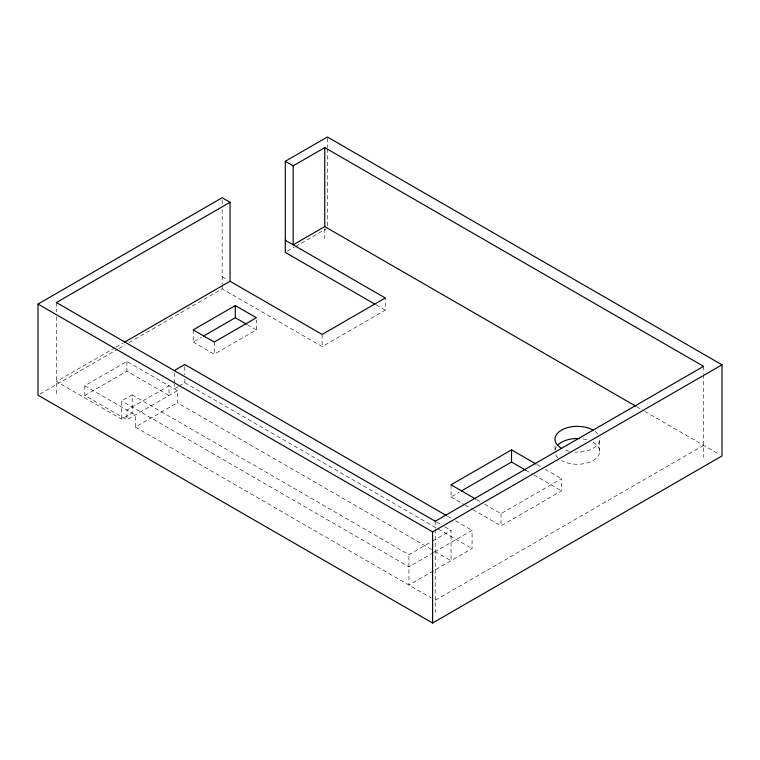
<?xml version="1.0" encoding="UTF-8"?>
<svg xmlns="http://www.w3.org/2000/svg" width="760" height="760" viewBox="0 0 760 760"><rect width="100%" height="100%" fill="white"/><g stroke="black" fill="none" stroke-linecap="round" stroke-linejoin="round"><path stroke-width="0.57" stroke-dasharray="3.8 2.85" d="M114.978 347.709L56.411 381.52L121.657 419.188L132.183 413.108L132.183 394.887L121.657 400.957L121.657 419.188M116.004 347.12L123.196 342.959M40.042 394.012L117.8 349.115M118.826 348.526L124.963 344.983M129.057 342.617L222.157 288.866L322.126 346.588L385.263 310.137L385.263 297.986M287.346 251.227L294.528 247.085M295.555 246.487L326.353 228.703M177.431 390.63L126.92 419.795L84.826 395.494L84.826 385.776L126.92 361.475L177.431 390.63L177.431 402.781L433.608 550.686M84.826 395.494L126.92 371.193L169.014 395.494L169.014 385.776L126.92 410.077L126.92 419.795M193.211 329.878L193.211 342.028L201.428 337.288M193.211 342.028L214.263 354.179L256.358 329.878L256.358 319.941M178.096 386.602L174.277 388.806L174.277 384.256M179.056 386.051L184.794 382.736L437.19 528.457M84.826 385.776L135.337 414.931L135.337 427.082L177.431 402.781M451.031 484.804L451.031 496.954L459.24 492.214M132.183 394.887L408.937 554.667L431.528 541.633M432.554 541.034L451.031 530.366L451.031 560.747L434.634 551.275M433.38 552.71L408.937 566.817L121.657 400.957M434.397 552.121L472.074 530.366L472.074 548.596L408.937 585.048L408.937 554.667M484.69 504.241L501.011 513.656L561.526 478.724L561.526 490.875L501.011 525.815L473.47 509.912M703.589 445.312L435.242 600.239L432.212 598.481M636.709 406.695L643.9 410.856M644.926 411.445L719.948 454.755M376.077 304.836L385.263 310.137M222.157 276.716L228.076 280.136M537.044 464.588L541.12 466.944M545.205 469.3L561.526 478.724M525.815 470.269L532.959 474.382M533.976 474.971L561.526 490.875M247.333 324.672L256.358 329.878M476.529 499.529L480.615 501.885M451.031 496.954L464.293 504.611M465.31 505.2L472.454 509.323M447.45 516.154L451.554 518.519M455.658 520.885L472.074 530.366M436.677 522.082L440.781 524.447M444.885 526.813L451.031 530.366M438.216 529.045L472.074 548.596M135.337 427.082L431.195 597.901M703.589 366.329L703.589 373.407M703.589 374.585L703.589 457.463M599.63 451.383L599.63 439.233A22.325 12.891 0 0 1 574.978 452.058M554.981 445.863L554.981 451.383M501.011 513.656L501.011 525.815M435.242 521.255L435.242 528.323M435.242 529.501L435.242 612.389M327.389 138.168L327.389 147.63M327.389 148.817L327.389 225.748M324.757 228.807L324.757 238.744M322.126 334.438L322.126 346.588M222.157 200.089L222.157 204.81M222.157 209.523L222.157 284.449M222.157 285.551L222.157 288.866M214.263 342.028L214.263 354.179M184.794 366.785L184.794 374.756M184.794 379.316L184.794 382.736M174.277 372.865L174.277 383.116M126.92 361.475L126.92 371.193M56.411 302.537L56.411 311.97M56.411 316.683L56.411 393.67M593.094 442.272A22.325 12.891 0 0 1 593.094 460.503A22.325 12.891 0 0 1 561.526 460.503M557.973 457.833A22.325 12.891 0 0 1 555.75 454.727M555.066 450.262A22.325 12.891 0 0 1 557.973 444.942M583.082 438.938A22.325 12.891 0 0 1 588.468 440.23M569.306 451.269A22.325 12.891 0 0 1 563.255 449.255M595.014 431.395A22.325 12.891 0 0 1 597.93 434.302"/><path stroke-width="1.14" d="M375.06 304.247L285.294 252.415L285.294 161.281L327.389 136.98L722 364.809L722 455.943L432.611 623.019L38 395.19L38 304.057L222.157 197.733L230.042 202.293L230.042 281.276L124.222 342.37M230.042 202.293L56.411 302.537L435.651 521.493M285.294 161.281L293.189 165.841L324.757 147.611L703.589 366.329L435.242 521.255M635.825 406.191L324.757 226.594L293.189 244.824L293.189 165.841M235.305 305.577L193.211 329.878L214.263 342.028L256.358 317.727L235.305 305.577L235.305 317.727L203.48 336.101M174.277 370.585L184.794 364.505L446.424 515.556M536.019 463.999L511.537 449.873L451.031 484.804L475.513 498.94M461.282 491.036L511.537 462.023L525.815 470.269M38 304.057L432.611 531.886L722 364.809M285.294 240.264L385.263 297.986L322.126 334.438L230.042 281.276M235.305 317.727L246.335 324.092M511.537 449.873L511.537 462.023M432.611 531.886L432.611 623.019M324.757 147.611L324.757 226.594M557.973 444.942A22.325 12.891 0 0 1 579.642 438.567M561.526 448.352A22.325 12.891 0 0 1 561.526 430.122A22.325 12.891 0 0 1 593.094 430.122"/></g></svg>
